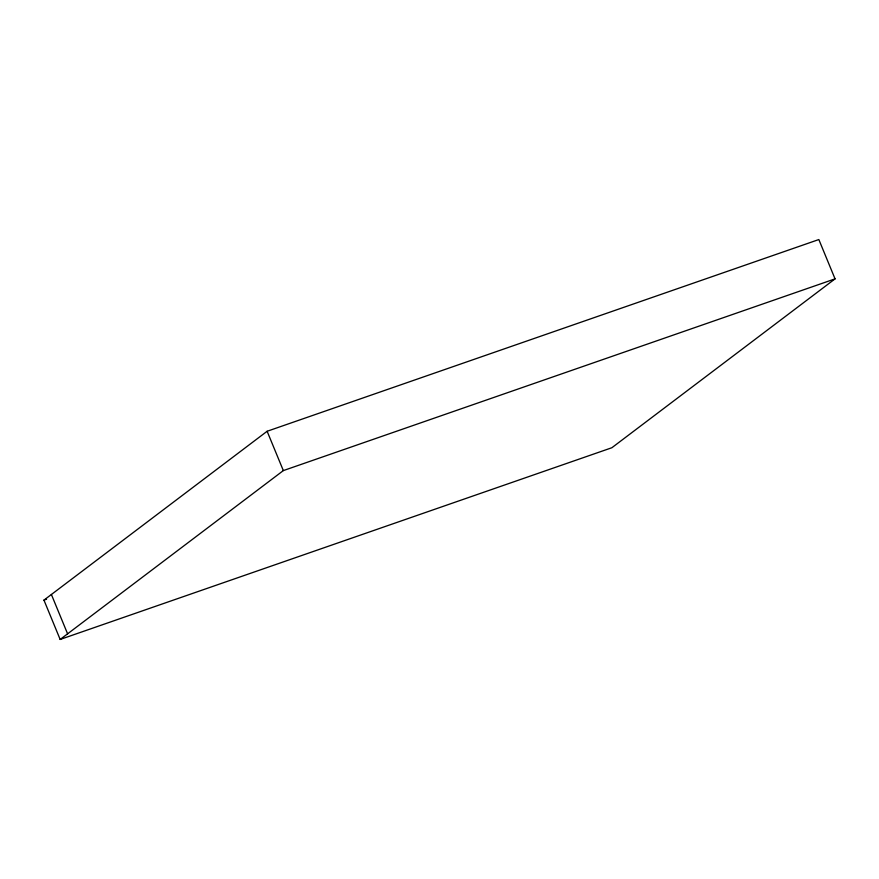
<?xml version="1.0" encoding="UTF-8"?>
<svg xmlns="http://www.w3.org/2000/svg" width="879" height="879" viewBox="0 0 879 879"><rect width="100%" height="100%" fill="white"/><g stroke="black" fill="none" stroke-linecap="round" stroke-linejoin="round"><path stroke-width="1.32" d="M43.95 600.126L267.128 431.27L818.843 239.549L835.05 278.874L611.872 447.73L60.157 639.451L43.95 600.126L46.543 599.225M60.157 639.451L283.335 470.595L835.05 278.874M267.128 431.27L283.335 470.595M51.389 594.49L67.595 633.825"/></g></svg>
